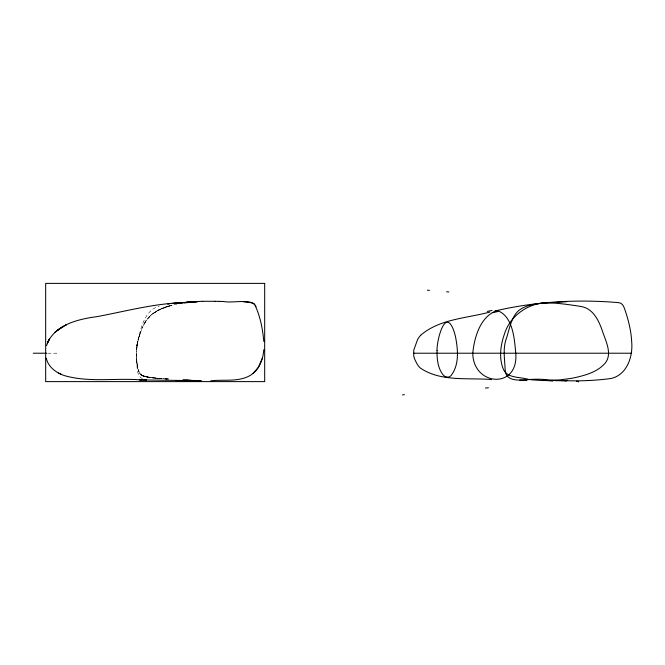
<?xml version="1.0" encoding="UTF-8"?>
<svg xmlns="http://www.w3.org/2000/svg" width="665" height="665" viewBox="0 0 665 665"><rect width="100%" height="100%" fill="white"/><g stroke="black" fill="none" stroke-linecap="round" stroke-linejoin="round"><path stroke-width="0.5" stroke-dasharray="3.33 2.49" d="M142.393 378.784C136.392 375.65 137.414 367.645 136.682 361.993C135.768 353.755 136.283 345.393 138.619 337.421C141.57 325.343 145.71 310.09 159.184 306.124M136.84 345.567L137.647 341.536L136.35 349.657L138.653 337.995L142.46 327.205L138.653 337.995M136.35 349.707L137.705 341.677L136.275 353.755L137.198 365.825M136.882 345.767L138.727 337.828M137.68 341.901L139.858 334.129L138.711 337.995M138.594 338.169L139.75 334.354M143.698 324.578L146.059 320.721L142.285 327.596L145.992 320.729L145.677 321.27L150.805 315.252L145.726 321.262M147.505 318.743C153.241 311.669 161.869 307.937 170.431 305.559L164.297 307.471L171.786 305.227M150.199 315.9C156.2 310.223 164.114 307.197 172.002 305.185M171.886 305.227L161.911 308.469L152.219 314.046L159.758 309.474L158.561 310.056L172.227 305.16M173.873 304.794L176.857 304.138M47.739 353.215L58.088 353.215M168.877 379.033L164.08 378.826L166.724 378.975M164.937 378.892L168.794 379.042L157.888 378.418L166.666 378.975M164.862 378.892L168.536 379.033M161.645 378.668L153.017 377.936L160.107 378.576L148.337 377.255L142.418 375.875L148.328 377.255L141.088 374.96L143.524 376.199L140.39 374.32L144.164 376.348L143.623 376.157L141.653 375.384L148.337 377.255M161.603 378.668L145.261 376.656L153.15 377.953L151.578 377.712M141.653 375.384L146.882 376.955L154.912 378.119M146.882 376.955L149.958 377.487M143.133 375.991L142.684 375.791L143.116 375.991M140.232 374.021C141.786 375.185 141.321 375.808 139.035 372.259L140.19 374.021M139.201 372.442L138.478 370.829M139.293 372.616L137.165 365.318L137.921 369.15M138.544 371.137L138.004 369.283M137.165 365.318L138.012 369.408L136.375 357.654M136.807 361.652L137.273 365.509M136.682 361.993L136.234 353.755M145.153 376.606L142.185 375.584L145.145 376.606"/><path stroke-width="1" d="M263.739 349.732C263.165 359.898 258.768 370.771 249.45 375.875C237.613 382.2 223.548 379.291 210.714 380.829M46.575 345.625C53.233 325.127 77.847 319.134 96.674 316.698C124.995 311.428 153.033 303.764 181.969 302.666M262.451 357.911L258.369 367.404L252.958 373.497M420.662 335.268C439.548 318.876 466.589 318.319 489.831 312.068M63.557 326.282L57.78 330.048L66.567 324.62L66.109 324.869M566.696 380.754L555.15 380.663M495.001 310.979C535.342 301.536 577.228 299.092 618.467 302.633C623.188 302.758 624.285 308.094 625.566 311.644C628.758 321.411 631.176 331.511 631.683 341.802C633.072 356.432 627.12 374.736 611.218 378.46C588.126 381.652 564.593 381.344 541.401 379.299A95.735 95.735 0 0 0 533.446 379.283C523.804 379.491 505.192 383.979 505.126 369.092C504.727 359.341 502.856 349.291 505.94 339.757C509.448 329.898 510.521 318.302 518.434 310.738C526.098 304.612 536.339 303.789 545.749 302.932M167.73 304.188L169.375 303.93M184.396 302.916L196.15 301.76M186.923 302.567L188.611 302.367M189.6 302.276L194.172 301.852L178.511 302.916M173.49 303.473L198.544 301.453M545.591 303.107L566.696 301.694M172.285 303.39L178.794 302.891M186.566 302.375L193.39 301.927M196 301.76L197.372 301.677L192.218 302.01M184.97 302.467L181.404 302.716L187.763 302.284M184.105 302.533L190.315 302.126M195.884 301.594L202.684 301.295M146.383 380.056L139.467 379.89L198.561 380.696L186.541 380.239L190.68 380.455M202.617 301.295L215.053 301.295M33.25 353.215L46.708 353.215M413.73 353.215L631.7 353.215M195.369 380.638L201.212 380.679L195.144 380.629M175.826 380.555L187.971 380.613M196.108 380.646L194.554 380.638L198.095 380.679L193.365 380.579L194.114 380.588M526.913 380.272L519.756 380.156M491.452 379.54C467.852 377.62 440.853 381.984 420.363 368.069A20.756 20.756 0 0 1 417.437 364.57L415.367 360.679A70.623 70.623 0 0 1 414.644 358.95L413.771 356.29A3.416 3.416 0 0 1 413.738 355.866L413.738 350.571A4.298 4.298 0 0 1 413.771 350.131L417.57 339.599A25.611 25.603 -52.3 0 1 420.679 335.251M197.962 380.679L195.202 380.621L198.66 380.721L182.725 380.023M141.379 379.939C115.826 377.787 89.193 382.791 64.347 375.584C56.192 372.832 48.129 366.997 46.251 358.136M214.978 301.295L219.201 301.395M219.126 301.395L223.365 301.503M223.29 301.503C233.407 303.315 245.51 298.976 254.587 304.321C260.148 315.767 262.7 328.768 263.781 341.436M198.503 380.779L189.974 380.488L198.27 380.796M243.814 301.86L250.273 302.251L253.074 303.074M183.59 380.014L186.641 380.23M527.644 379.2C519.207 376.664 506.555 378.485 502.981 368.31C498.908 357.321 500.57 345.202 504.328 334.379C510.097 314.886 530.429 301.345 550.595 302.841C560.794 303.473 570.944 304.853 581.011 306.507C592.906 308.336 598.683 320.272 602.216 330.472C605.607 341.153 613.778 355.376 603.537 364.869C596.513 371.893 586.68 374.827 577.287 377.113A151.105 133.357 -90 0 1 570.254 378.526L559.639 379.898A193.989 171.204 -90 0 1 541.834 380.505L532.939 379.915A119.226 105.261 -89.2 0 1 527.644 379.225M144.405 379.466L146.325 379.823M58.52 373.015L61.513 374.453M253.872 303.614L254.587 304.321M255.244 305.243L256.025 306.798M492.017 310.422A118.935 11.446 -10.6 0 1 487.279 311.42M448.808 291.952A277.355 1.155 4.4 0 1 446.622 291.785M427.395 290.189A277.355 1.006 5.1 0 1 429.432 290.372M497.944 311.519A118.935 13.682 -10.3 0 1 492.349 312.716M567.395 380.205A100.897 4.572 0.4 0 1 565.624 380.87M576.414 381.228A124.413 2.602 1.8 0 1 578.542 381.901M485.45 388.036A277.189 1.031 -4.9 0 1 488.426 387.786M404.42 394.686A275.061 0.931 -5.3 0 1 402.508 394.869M546.248 380.43A124.413 4.431 3.4 0 1 552.706 381.087M542.399 379.989A100.897 3.957 2.5 0 1 549.074 380.613M437.063 350.58C436.839 358.776 437.745 367.67 442.749 374.453A39.958 12.992 -90 0 0 445.517 376.772L448.385 377.122A37.365 12.145 -90 0 0 451.144 375.434C459.407 364.711 457.969 349.715 455.6 337.197A40.266 13.092 90 0 0 453.596 330.114C444.627 306.582 436.406 342.55 437.063 350.58M515.774 353.215C518.733 389.898 472.965 385.949 472.782 353.215C474.278 337.255 480.463 316.083 497.137 310.513C513.089 316 514.369 338.859 515.774 353.215M48.279 341.128L47.365 343.223L49.459 338.984L48.279 341.128M58.071 329.848L54.813 332.533L58.071 329.848M264.678 283.39L45.669 283.39L45.669 381.61L264.678 381.61L264.678 283.39"/></g></svg>
